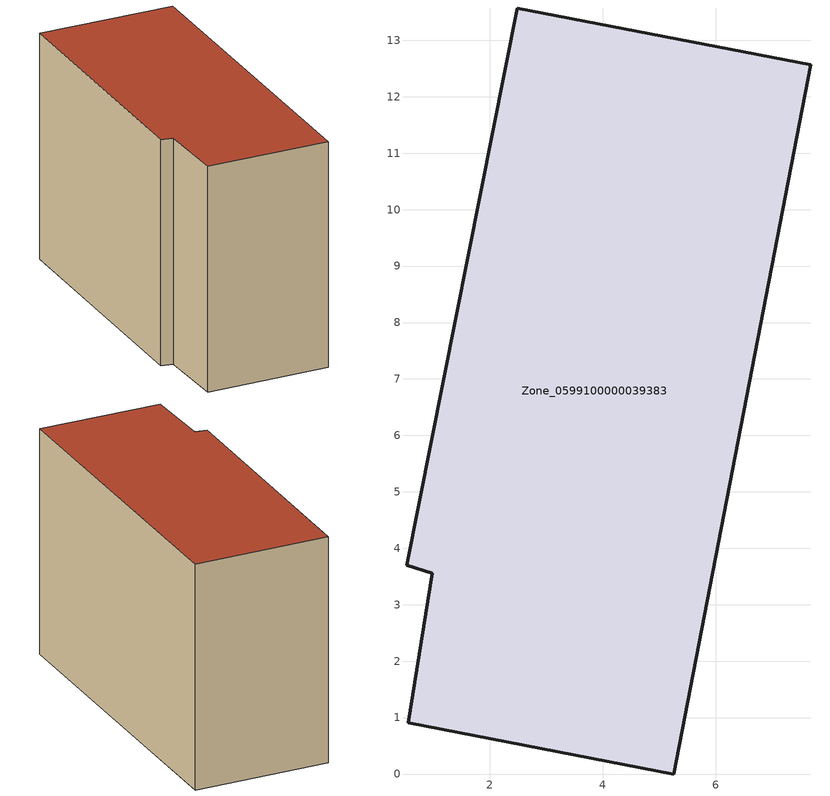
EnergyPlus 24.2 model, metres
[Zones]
Zone_0599100000039383
 floor ground (C_G): 0.56,0.91 0.98,3.56 0.53,3.7 2.48,13.57 7.68,12.57 5.26,0 z0
 wall outside (C_F): 7.68,12.57 2.48,13.57 0.53,3.7 0.98,3.56 0.56,0.91 5.26,0 7.68,12.57 z0:8.93
 roof outside (C_R): 0.98,3.56 0.56,0.91 5.26,0 7.68,12.57 2.48,13.57 0.53,3.7 z8.93
[BUILDING]
Pand.0599100000039383: North Axis=0; Terrain=City; Loads Convergence Tolerance Value=0.04; Temperature Convergence Tolerance Value=0.4; Solar Distribution=FullExterior; Maximum Number of Warmup Days=25; Minimum Number of Warmup Days=1
[Site:Location]
Rotterdam.The.Hague.AP_ZH_NLD Design_Conditions: Latitude=51.96; Longitude=4.45; Time Zone=1; Elevation=-4.5
[SITE:GROUNDTEMPERATURE:BUILDINGSURFACE]
18, 18, 18, 18, 18, 18, 18, 18, 18, 18, 18, 18
[MATERIAL] Thermal Absorptance=0.9; Solar Absorptance=0.7; Visible Absorptance=0.7
Name | Roughness | Thickness | Conductivity | Density | Specific Heat
G.TC.1946-1964 | MediumSmooth | 0.15 | 1 | 540 | 1210
F.TC.1946-1964 | Rough | 0.3 | 0.857143 | 1920 | 840
R.TC.1946-1964 | MediumRough | 0.2 | 0.235294 | 1500 | 1000
[CONSTRUCTION]
C_G: G.TC.1946-1964
C_F: F.TC.1946-1964
C_R: R.TC.1946-1964
[ZONE]
Zone_0599100000039383: Type=1; Multiplier=1; Ceiling Height=Autocalculate; Volume=Autocalculate; Floor Area=autocalculate; Part of Total Floor Area=Yes
[ZONEINFILTRATION:DESIGNFLOWRATE]
Infil_Zone_0599100000039383: Zone or ZoneList or Space or SpaceList=Zone_0599100000039383; Schedule=AlwaysOn; Design Flow Rate Calculation Method=Flow/Area; Flow Rate per Floor Area=0.003; Constant Term Coefficient=1; Temperature Term Coefficient=0; Velocity Term Coefficient=0; Velocity Squared Term Coefficient=0
[HVACTEMPLATE:ZONE:IDEALLOADSAIRSYSTEM]
Zone_0599100000039383: Maximum Heating Supply Air Temperature=50; Minimum Cooling Supply Air Temperature=13; Maximum Heating Supply Air Humidity Ratio=0.0156; Minimum Cooling Supply Air Humidity Ratio=0.0077; Heating Limit=NoLimit; Cooling Limit=NoLimit; Dehumidification Control Type=ConstantSensibleHeatRatio; Cooling Sensible Heat Ratio=0.7; Dehumidification Setpoint=60; Humidification Control Type=None; Humidification Setpoint=30; Outdoor Air Method=None; Outdoor Air Flow Rate per Person=0.00944; Outdoor Air Flow Rate per Zone Floor Area=0; Outdoor Air Flow Rate per Zone=0; Demand Controlled Ventilation Type=None; Outdoor Air Economizer Type=NoEconomizer; Heat Recovery Type=None; Sensible Heat Recovery Effectiveness=0.7; Latent Heat Recovery Effectiveness=0.65
[ZONECONTROL:THERMOSTAT]
ThermostatControl_Zone_0599100000039383: Zone or ZoneList=Zone_0599100000039383; Control Type Schedule=DualSetpointControlType; Control 1=Thermostat_Zone_0599100000039383; Temperature Difference Between Cutout And Setpoint=0
[THERMOSTATSETPOINT:DUALSETPOINT]
Thermostat_Zone_0599100000039383: Heating Setpoint Temperature Schedule=HeatingSetpoint_Zone_0599100000039383; Cooling Setpoint Temperature Schedule=CoolingSetpoint_Zone_0599100000039383
[SCHEDULE:COMPACT]
HeatingSetpoint_Zone_0599100000039383: Through: 12/31, For: AllDays, Until: 24:00, 21
CoolingSetpoint_Zone_0599100000039383: Through: 12/31, For: AllDays, Until: 24:00, 24
DualSetpointControlType: Through: 12/31, For: AllDays, Until: 24:00, 4
AlwaysOn: Through: 12/31, For: AllDays, Until: 24:00, 1
